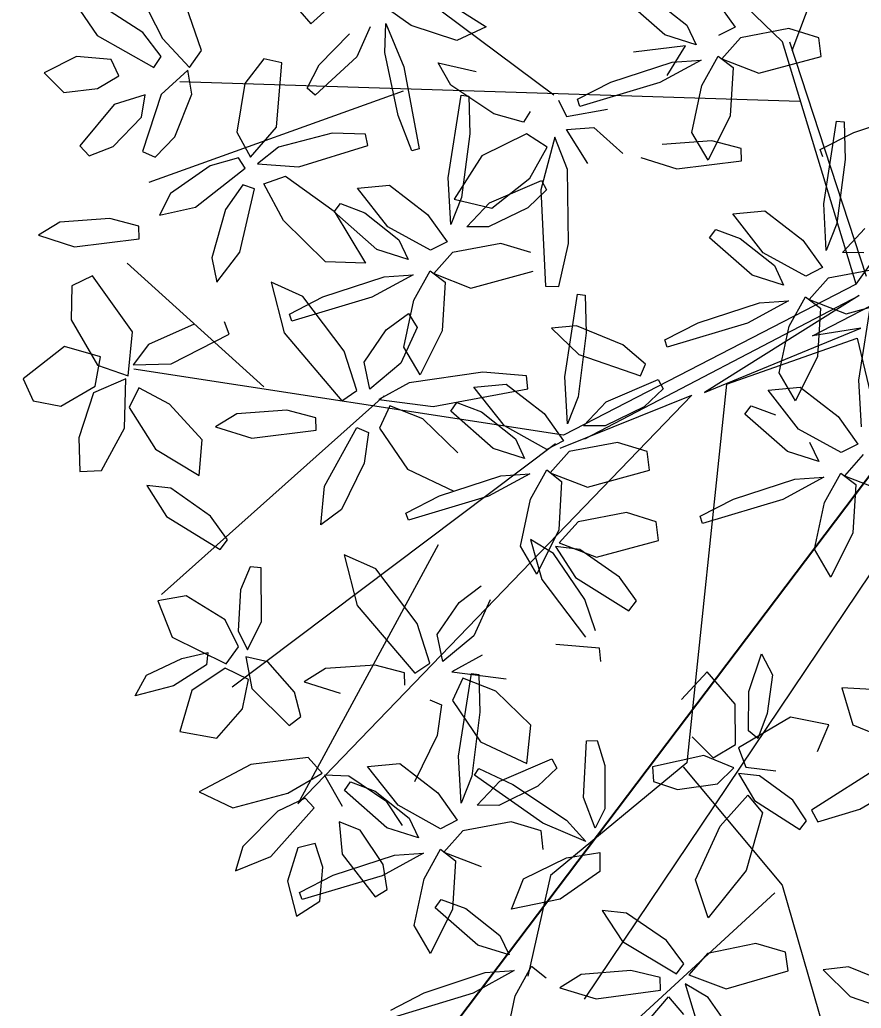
# Model space of a CAD drawing. Header units: inches. Extents: x 17146 to 31738, y -8920 to -2452.
# Drawn here: x 19820.8 to 19861.25, y -5105.36 to -5057.83 of the extents above; entities that cross this region are included whole.
import ezdxf

# ---------------------------------------------------------------- set-up
doc = ezdxf.new("R2010")
doc.units = ezdxf.units.IN
doc.header["$LTSCALE"] = 25
doc.header["$MEASUREMENT"] = 0
doc.header["$PDMODE"] = 3
doc.layers.get('Defpoints').update_dxf_attribs({"color": 251})
doc.layers.add('Dim-external', color=151, linetype='Continuous', lineweight=9)
doc.layers.add('plants', color=105, linetype='Continuous', lineweight=18)
doc.styles.add('int text 1in-8ft', font='trebuc.ttf', dxfattribs={"height": 7})
doc.dimstyles.new('dim 1in-8ft', dxfattribs={"dimtxt": 7, "dimasz": 2, "dimexe": 6, "dimexo": 6, "dimgap": 1, "dimtad": 1, "dimdec": 0, "dimzin": 0, "dimdsep": 46, "dimlunit": 4, "dimtxsty": 'int text 1in-8ft', "dimblk": 'DOT', "dimcen": 4, "dimdle": 6, "dimclrt": 7, "dimadec": 0, "dimazin": 0, "dimtfac": 1, "dimtdec": 0, "dimtofl": 0, "dimtmove": 0, "dimatfit": 3, "dimfxl": 6, "dimfxlon": 1, "dimtolj": 1, "dimtzin": 0, "dimarcsym": 0})

# ---------------------------------------------------------------- blocks, each defined once
blk = doc.blocks.new('Planta(planta)002')
at = {"color": 60}
for p, q in [((-0.53702, 0.44832), (-0.51114, 0.50855)), ((-0.4987, 0.47407), (-0.51594, 0.42678)), ((-0.53518, 0.40991), (-0.53702, 0.44832)), ((-0.51594, 0.42678), (-0.53518, 0.40991)), ((-0.64594, 0.39747), (-0.63375, 0.34285)), ((-0.615, 0.35036), (-0.55988, 0.38453)), ((-0.55988, 0.38453), (-0.54771, 0.37007)), ((-0.54771, 0.37007), (-0.56146, 0.34188)), ((-0.6391, 0.31632), (-0.66073, 0.35214)), ((-0.62998, 0.31305), (-0.615, 0.35036)), ((-0.39057, 0.32844), (-0.31936, 0.35098)), ((-0.63375, 0.34285), (-0.6391, 0.31632)), ((-0.56146, 0.34188), (-0.60135, 0.31245)), ((-0.66025, 0.31287), (-0.66309, 0.33604)), ((-0.42847, 0.30572), (-0.39057, 0.32844)), ((-0.3305, 0.31892), (-0.42409, 0.29317)), ((-0.70205, 0.31386), (-0.66025, 0.31287)), ((-0.60135, 0.31245), (-0.62998, 0.31305)), ((-0.33242, 0.26629), (-0.31575, 0.31234)), ((-0.71057, 0.26024), (-0.66034, 0.30232)), ((-0.66034, 0.30232), (-0.65138, 0.29349)), ((-0.64981, 0.24096), (-0.6376, 0.30319)), ((-0.6376, 0.30319), (-0.62507, 0.302)), ((-0.62507, 0.302), (-0.61933, 0.27312)), ((-0.42409, 0.29317), (-0.42847, 0.30572)), ((-0.65138, 0.29349), (-0.66581, 0.26678)), ((-0.57443, 0.28887), (-0.55458, 0.25388)), ((-0.51316, 0.28535), (-0.57443, 0.28887)), ((-0.45524, 0.24423), (-0.44643, 0.29746)), ((-0.44643, 0.29746), (-0.43524, 0.29678)), ((-0.43524, 0.29678), (-0.42917, 0.27238)), ((-0.45922, 0.25864), (-0.51316, 0.28535)), ((-0.61933, 0.27312), (-0.62606, 0.22488)), ((-0.42917, 0.27238), (-0.43357, 0.23119)), ((-0.27948, 0.27339), (-0.31201, 0.23308)), ((-0.72692, 0.2257), (-0.71057, 0.26024)), ((-0.66581, 0.26678), (-0.70261, 0.23245)), ((-0.31201, 0.23308), (-0.33242, 0.26629)), ((-0.55458, 0.25388), (-0.49787, 0.23593)), ((-0.45606, 0.23551), (-0.45922, 0.25864)), ((-0.37616, 0.25797), (-0.34868, 0.24843)), ((-0.6406, 0.20502), (-0.64981, 0.24096)), ((-0.44586, 0.21392), (-0.45524, 0.24423)), ((-0.43635, 0.21525), (-0.41892, 0.24004)), ((-0.34868, 0.24843), (-0.36863, 0.21461)), ((-0.70261, 0.23245), (-0.72692, 0.2257)), ((-0.49787, 0.23593), (-0.45606, 0.23551)), ((-0.43357, 0.23119), (-0.44586, 0.21392)), ((-0.80475, 0.22203), (-0.76309, 0.19766)), ((-0.62606, 0.22488), (-0.6406, 0.20502)), ((-0.42677, 0.19654), (-0.43635, 0.21525)), ((-0.36863, 0.21461), (-0.42677, 0.19654)), ((-0.73009, 0.1898), (-0.72848, 0.20861)), ((-0.49913, 0.17916), (-0.46798, 0.20525)), ((-0.46798, 0.20525), (-0.44506, 0.2067)), ((-0.44506, 0.2067), (-0.45608, 0.17602)), ((-0.40682, 0.20473), (-0.40741, 0.19231)), ((-0.38168, 0.19478), (-0.40682, 0.20473)), ((-0.76309, 0.19766), (-0.73009, 0.1898)), ((-0.4514, 0.18452), (-0.42655, 0.19214)), ((-0.42655, 0.19214), (-0.39665, 0.16457)), ((-0.40741, 0.19231), (-0.3778, 0.16625)), ((-0.34947, 0.17249), (-0.38168, 0.19478)), ((-0.7447, 0.17978), (-0.78934, 0.16451)), ((-0.76591, 0.15965), (-0.7447, 0.17978)), ((-0.44995, 0.15446), (-0.4514, 0.18452)), ((-0.61289, 0.17671), (-0.66046, 0.16567)), ((-0.59903, 0.16389), (-0.61289, 0.17671)), ((-0.5094, 0.15581), (-0.49913, 0.17916)), ((-0.45608, 0.17602), (-0.49929, 0.14514)), ((-0.34129, 0.15019), (-0.34947, 0.17249)), ((-0.78934, 0.16451), (-0.86166, 0.1213)), ((-0.82245, 0.12779), (-0.76591, 0.15965)), ((-0.73663, 0.16555), (-0.75056, 0.13546)), ((-0.7283, 0.14545), (-0.73663, 0.16555)), ((-0.66046, 0.16567), (-0.70073, 0.13638)), ((-0.62549, 0.14266), (-0.59903, 0.16389)), ((-0.39665, 0.16457), (-0.3914, 0.12177)), ((-0.3778, 0.16625), (-0.34129, 0.15019)), ((-0.49929, 0.14514), (-0.5094, 0.15581)), ((-0.23694, 0.15007), (-0.22729, 0.11894)), ((-0.18904, 0.1365), (-0.23694, 0.15007)), ((-0.73139, 0.1017), (-0.7283, 0.14545)), ((-0.6703, 0.12474), (-0.62549, 0.14266)), ((-0.60009, 0.1462), (-0.61543, 0.10159)), ((-0.59721, 0.11711), (-0.60009, 0.1462)), ((-0.5839, 0.14384), (-0.5687, 0.11438)), ((-0.56292, 0.13808), (-0.5839, 0.14384)), ((-0.75056, 0.13546), (-0.75167, 0.07839)), ((-0.70073, 0.13638), (-0.6703, 0.12474)), ((-0.53028, 0.10878), (-0.56292, 0.13808)), ((-0.85802, 0.11453), (-0.82245, 0.12779)), ((-0.63481, 0.11965), (-0.62244, 0.10536)), ((-0.3914, 0.12177), (-0.42936, 0.12114)), ((-0.60676, 0.05291), (-0.59721, 0.11711)), ((-0.5687, 0.11438), (-0.52432, 0.07847)), ((-0.22729, 0.11894), (-0.18551, 0.09479)), ((-0.78865, 0.10574), (-0.779, 0.07462)), ((-0.74074, 0.09217), (-0.78865, 0.10574)), ((-0.74123, 0.07722), (-0.73139, 0.1017)), ((-0.62244, 0.10536), (-0.6358, 0.07699)), ((-0.61543, 0.10159), (-0.62571, 0.01797)), ((-0.51699, 0.086), (-0.53028, 0.10878)), ((-0.70266, 0.0616), (-0.74074, 0.09217)), ((-0.70391, 0.0472), (-0.68945, 0.08472)), ((-0.52432, 0.07847), (-0.51699, 0.086)), ((-0.779, 0.07462), (-0.73721, 0.05046)), ((-0.75167, 0.07839), (-0.74123, 0.07722)), ((-0.6358, 0.07699), (-0.67527, 0.047)), ((-0.5912, 0.07283), (-0.63195, 0.05658)), ((-0.56489, 0.07462), (-0.5912, 0.07283)), ((-0.56139, 0.06471), (-0.56489, 0.07462)), ((-0.70417, 0.04278), (-0.70266, 0.0616)), ((-0.61327, 0.04089), (-0.56139, 0.06471)), ((-0.21159, 0.0615), (-0.28368, 0.01791)), ((-0.73721, 0.05046), (-0.70417, 0.04278)), ((-0.63195, 0.05658), (-0.64642, 0.04034)), ((-0.61813, 0.01669), (-0.60676, 0.05291)), ((-0.2445, 0.02461), (-0.18813, 0.05677)), ((-0.67527, 0.047), (-0.70391, 0.0472)), ((-0.64642, 0.04034), (-0.61327, 0.04089)), ((-0.59695, -0.00024), (-0.58183, 0.04929)), ((-0.58183, 0.04929), (-0.5505, 0.02611)), ((-0.7838, 0.02608), (-0.77044, 0.03026)), ((-0.77044, 0.03026), (-0.7543, 0.01021)), ((-0.71873, 0.03268), (-0.76329, 0.01717)), ((-0.73984, 0.01244), (-0.71873, 0.03268)), ((-0.6711, 0.03568), (-0.68874, 0.02895)), ((-0.66383, 0.00255), (-0.6711, 0.03568)), ((-0.45542, 0.0354), (-0.44667, 0.0254)), ((-0.77439, -0.02716), (-0.7838, 0.02608)), ((-0.68874, 0.02895), (-0.69996, -0.01858)), ((-0.65572, 0.02688), (-0.62255, -0.00667)), ((-0.62837, 0.01654), (-0.65572, 0.02688)), ((-0.5505, 0.02611), (-0.54876, -0.02283)), ((-0.44667, 0.0254), (-0.47334, -0.00983)), ((-0.41016, -0.04031), (-0.39882, 0.02209)), ((-0.39882, 0.02209), (-0.38627, 0.02107)), ((-0.38627, 0.02107), (-0.38013, -0.00773)), ((-0.28001, 0.01116), (-0.2445, 0.02461)), ((-0.76329, 0.01717), (-0.83539, -0.02642)), ((-0.7962, -0.01972), (-0.73984, 0.01244)), ((-0.7543, 0.01021), (-0.74418, -0.02994)), ((-0.71059, 0.01849), (-0.72435, -0.01167)), ((-0.70215, -0.00157), (-0.71059, 0.01849)), ((-0.57509, -0.02051), (-0.62837, 0.01654)), ((-0.62571, 0.01797), (-0.61813, 0.01669)), ((-0.4364, 0.01061), (-0.42008, -0.01852)), ((-0.28368, 0.01791), (-0.28001, 0.01116)), ((-0.66765, -0.04556), (-0.66383, 0.00255)), ((-0.43424, -0.06405), (-0.44785, 0.00746)), ((-0.71211, -0.00185), (-0.70516, -0.0294)), ((-0.70502, -0.04534), (-0.70215, -0.00157)), ((-0.62255, -0.00667), (-0.55219, -0.053)), ((-0.58501, -0.04882), (-0.59695, -0.00024)), ((-0.38013, -0.00773), (-0.38619, -0.05605)), ((-0.38075, -0.03847), (-0.32611, -0.00354)), ((-0.32611, -0.00354), (-0.31374, -0.01783)), ((-0.8514, -0.01952), (-0.82449, -0.01217)), ((-0.83149, -0.04998), (-0.8514, -0.01952)), ((-0.83171, -0.03317), (-0.7962, -0.01972)), ((-0.82449, -0.01217), (-0.79719, -0.03289)), ((-0.72435, -0.01167), (-0.72517, -0.06875)), ((-0.69996, -0.01858), (-0.6916, -0.06766)), ((-0.42008, -0.01852), (-0.40713, -0.07297)), ((-0.31374, -0.01783), (-0.3271, -0.04621)), ((-0.83539, -0.02642), (-0.83171, -0.03317)), ((-0.75217, -0.05127), (-0.77439, -0.02716)), ((-0.70516, -0.0294), (-0.71169, -0.07524)), ((-0.6217, -0.0367), (-0.67159, -0.0223)), ((-0.54767, -0.04677), (-0.57509, -0.02051)), ((-0.56416, -0.06871), (-0.53262, -0.02343)), ((-0.54876, -0.02283), (-0.56122, -0.05622)), ((-0.79719, -0.03289), (-0.78482, -0.05469)), ((-0.74418, -0.02994), (-0.75217, -0.05127)), ((-0.59584, -0.05423), (-0.6217, -0.0367)), ((-0.3952, -0.07599), (-0.38075, -0.03847)), ((-0.71472, -0.06986), (-0.70502, -0.04534)), ((-0.6916, -0.06766), (-0.66765, -0.04556)), ((-0.56122, -0.05622), (-0.58501, -0.04882)), ((-0.55219, -0.053), (-0.54767, -0.04677)), ((-0.40045, -0.07612), (-0.41016, -0.04031)), ((-0.3271, -0.04621), (-0.36657, -0.07619)), ((-0.79971, -0.06479), (-0.83149, -0.04998)), ((-0.78482, -0.05469), (-0.79971, -0.06479)), ((-0.72745, -0.094), (-0.73839, -0.05969)), ((-0.59982, -0.06617), (-0.59584, -0.05423)), ((-0.53098, -0.05733), (-0.56416, -0.06871)), ((-0.38619, -0.05605), (-0.40045, -0.07612)), ((-0.33433, -0.0926), (-0.27969, -0.05767)), ((-0.72517, -0.06875), (-0.71472, -0.06986)), ((-0.41212, -0.09957), (-0.43424, -0.06405)), ((-0.8589, -0.09551), (-0.8242, -0.07895)), ((-0.8242, -0.07895), (-0.75864, -0.07949)), ((-0.75864, -0.07949), (-0.75741, -0.09273)), ((-0.71169, -0.07524), (-0.72745, -0.094)), ((-0.52221, -0.07688), (-0.56252, -0.08252)), ((-0.48431, -0.08883), (-0.52221, -0.07688)), ((-0.43353, -0.07158), (-0.42388, -0.10271)), ((-0.38562, -0.08515), (-0.43353, -0.07158)), ((-0.40713, -0.07297), (-0.41212, -0.09957)), ((-0.36657, -0.07619), (-0.3952, -0.07599)), ((-0.56252, -0.08252), (-0.54599, -0.10496)), ((-0.34755, -0.11572), (-0.38562, -0.08515)), ((-0.8359, -0.10673), (-0.8589, -0.09551)), ((-0.75741, -0.09273), (-0.78562, -0.10431)), ((-0.76559, -0.1091), (-0.72735, -0.09719)), ((-0.72735, -0.09719), (-0.7253, -0.11808)), ((-0.60586, -0.09488), (-0.59677, -0.10359)), ((-0.59008, -0.09535), (-0.57237, -0.09118)), ((-0.57841, -0.18445), (-0.59008, -0.09535)), ((-0.57237, -0.09118), (-0.55132, -0.12729)), ((-0.34879, -0.13012), (-0.33433, -0.0926)), ((-0.78562, -0.10431), (-0.8359, -0.10673)), ((-0.81372, -0.14031), (-0.76559, -0.1091)), ((-0.59677, -0.10359), (-0.61083, -0.13049)), ((-0.54599, -0.10496), (-0.50718, -0.11027)), ((-0.50718, -0.11027), (-0.47988, -0.10499)), ((-0.42388, -0.10271), (-0.38209, -0.12686)), ((-0.28068, -0.10034), (-0.32015, -0.13032)), ((-0.7253, -0.11808), (-0.76902, -0.15609)), ((-0.34905, -0.13454), (-0.34755, -0.11572)), ((-0.55132, -0.12729), (-0.53853, -0.19509)), ((-0.38209, -0.12686), (-0.34905, -0.13454)), ((-0.27683, -0.12074), (-0.2913, -0.13698)), ((-0.67137, -0.17241), (-0.6555, -0.13766)), ((-0.61083, -0.13049), (-0.64716, -0.16534)), ((-0.32015, -0.13032), (-0.34879, -0.13012)), ((-0.82442, -0.17608), (-0.81372, -0.14031)), ((-0.36361, -0.14464), (-0.40817, -0.16015)), ((-0.38472, -0.16488), (-0.36361, -0.14464)), ((-0.33362, -0.14837), (-0.34484, -0.1959)), ((-0.31599, -0.14164), (-0.33362, -0.14837)), ((-0.30871, -0.17477), (-0.31599, -0.14164)), ((-0.76902, -0.15609), (-0.82442, -0.17608)), ((-0.71405, -0.15382), (-0.69959, -0.15119)), ((-0.71182, -0.20688), (-0.71405, -0.15382)), ((-0.69959, -0.15119), (-0.68566, -0.17256)), ((-0.35547, -0.15883), (-0.36923, -0.18899)), ((-0.34703, -0.17889), (-0.35547, -0.15883)), ((-0.27325, -0.16078), (-0.3006, -0.15044)), ((-0.64716, -0.16534), (-0.67137, -0.17241)), ((-0.40817, -0.16015), (-0.48027, -0.20374)), ((-0.44108, -0.19704), (-0.38472, -0.16488)), ((-0.68566, -0.17256), (-0.68084, -0.2129)), ((-0.3499, -0.22266), (-0.34703, -0.17889)), ((-0.31253, -0.22288), (-0.30871, -0.17477)), ((-0.54939, -0.22843), (-0.57841, -0.18445)), ((-0.36923, -0.18899), (-0.37005, -0.24607)), ((-0.53853, -0.19509), (-0.54939, -0.22843)), ((-0.47659, -0.21049), (-0.44108, -0.19704)), ((-0.44294, -0.23903), (-0.42781, -0.18949)), ((-0.34484, -0.1959), (-0.33648, -0.24498)), ((-0.7926, -0.23139), (-0.77238, -0.19926)), ((-0.77238, -0.19926), (-0.73322, -0.20023)), ((-0.73322, -0.20023), (-0.70726, -0.21546)), ((-0.69215, -0.23288), (-0.71182, -0.20688)), ((-0.48027, -0.20374), (-0.47659, -0.21049)), ((-0.37861, -0.26221), (-0.30141, -0.20338)), ((-0.30141, -0.20338), (-0.29265, -0.21338)), ((-0.70726, -0.21546), (-0.71446, -0.24043)), ((-0.68084, -0.2129), (-0.69215, -0.23288)), ((-0.39648, -0.21268), (-0.39475, -0.26162)), ((-0.29265, -0.21338), (-0.31933, -0.24861)), ((-0.3596, -0.24718), (-0.3499, -0.22266)), ((-0.33648, -0.24498), (-0.31253, -0.22288)), ((-0.75389, -0.25039), (-0.7926, -0.23139)), ((-0.68567, -0.23616), (-0.65516, -0.24487)), ((-0.67792, -0.25589), (-0.68567, -0.23616)), ((-0.71446, -0.24043), (-0.75389, -0.25039)), ((-0.72731, -0.3012), (-0.71065, -0.24265)), ((-0.71065, -0.24265), (-0.68976, -0.24485)), ((-0.68976, -0.24485), (-0.67852, -0.27299)), ((-0.65516, -0.24487), (-0.6154, -0.28135)), ((-0.43099, -0.28761), (-0.44294, -0.23903)), ((-0.31933, -0.24861), (-0.37697, -0.29611)), ((-0.37005, -0.24607), (-0.3596, -0.24718)), ((-0.72478, -0.25655), (-0.76279, -0.26709)), ((-0.7147, -0.26383), (-0.72478, -0.25655)), ((-0.64584, -0.28209), (-0.67792, -0.25589)), ((-0.76279, -0.26709), (-0.7962, -0.28889)), ((-0.73678, -0.27944), (-0.7147, -0.26383)), ((-0.51757, -0.26108), (-0.54295, -0.26589)), ((-0.54295, -0.26589), (-0.51162, -0.2896)), ((-0.46768, -0.27548), (-0.51757, -0.26108)), ((-0.41014, -0.30749), (-0.37861, -0.26221)), ((-0.39475, -0.26162), (-0.4072, -0.295)), ((-0.67852, -0.27299), (-0.68689, -0.31861)), ((-0.44182, -0.29302), (-0.46768, -0.27548)), ((-0.77305, -0.29423), (-0.73678, -0.27944)), ((-0.62209, -0.29035), (-0.64584, -0.28209)), ((-0.6154, -0.28135), (-0.62209, -0.29035)), ((-0.4072, -0.295), (-0.43099, -0.28761)), ((-0.7962, -0.28889), (-0.77305, -0.29423)), ((-0.51162, -0.2896), (-0.4458, -0.30496)), ((-0.4458, -0.30496), (-0.44182, -0.29302)), ((-0.37697, -0.29611), (-0.41014, -0.30749)), ((-0.36377, -0.29323), (-0.35412, -0.32436)), ((-0.31587, -0.3068), (-0.36377, -0.29323)), ((-0.70989, -0.3364), (-0.72731, -0.3012)), ((-0.68689, -0.31861), (-0.70989, -0.3364)), ((-0.36819, -0.31566), (-0.4085, -0.3213)), ((-0.33029, -0.32761), (-0.36819, -0.31566)), ((-0.64094, -0.38687), (-0.6296, -0.32448)), ((-0.6296, -0.32448), (-0.61705, -0.3255)), ((-0.61705, -0.3255), (-0.61091, -0.3543)), ((-0.4085, -0.3213), (-0.39197, -0.34375)), ((-0.35412, -0.32436), (-0.31234, -0.34851)), ((-0.32586, -0.34377), (-0.33029, -0.32761)), ((-0.52501, -0.37619), (-0.47537, -0.33341)), ((-0.47537, -0.33341), (-0.46628, -0.34212)), ((-0.43607, -0.33413), (-0.41836, -0.32997)), ((-0.42439, -0.42323), (-0.43607, -0.33413)), ((-0.41836, -0.32997), (-0.39731, -0.36607)), ((-0.46628, -0.34212), (-0.48034, -0.36902)), ((-0.39197, -0.34375), (-0.35316, -0.34906)), ((-0.35316, -0.34906), (-0.32586, -0.34377)), ((-0.61091, -0.3543), (-0.61697, -0.40262)), ((-0.39731, -0.36607), (-0.38452, -0.43388)), ((-0.29386, -0.3663), (-0.33842, -0.3818)), ((-0.31496, -0.38653), (-0.29386, -0.3663)), ((-0.54088, -0.41095), (-0.52501, -0.37619)), ((-0.48034, -0.36902), (-0.51666, -0.40387)), ((-0.33842, -0.3818), (-0.41051, -0.42539)), ((-0.28572, -0.38048), (-0.29948, -0.41064))]:
    blk.add_line(p, q, dxfattribs=at)
at = {"color": 44}
for p, q in [((-0.49984, 0.3219), (-0.6066, 0.49485)), ((-0.04077, 0.00803), (-0.26496, 0.33471)), ((-0.51051, 0.3219), (-0.71869, 0.30268)), ((-0.47848, 0.16817), (-0.49984, 0.3219)), ((-0.14753, 0.16817), (-0.71869, 0.25144)), ((-0.6493, 0.14254), (-0.74005, 0.19379)), ((-0.47314, 0.16817), (-0.6493, 0.14254)), ((-0.16346, -0.0586), (-0.47314, 0.16817)), ((-0.18466, -0.06925), (-0.03065, 0.00388)), ((-0.16346, -0.0586), (-0.04077, 0.00803)), ((-0.03065, 0.00388), (-0.06925, -0.02696)), ((-0.06925, -0.02696), (-0.00757, -0.00388)), ((-0.30008, -0.12705), (-0.00757, -0.0192)), ((-0.00757, -0.0192), (-0.18466, -0.06925)), ((-0.00108, -0.0294), (-0.3118, -0.14577)), ((-0.00108, -0.0294), (0.27951, -0.06244)), ((-0.00108, -0.0294), (0.13005, -0.2482)), ((0.01164, -0.02696), (0.13481, -0.24247)), ((-0.76674, -0.09446), (-0.19505, -0.07688)), ((-0.32368, -0.1393), (-0.19505, -0.07688)), ((-0.47848, -0.16493), (-0.76674, -0.09446)), ((-0.32368, -0.14571), (-0.72403, -0.22258)), ((-0.3118, -0.14577), (-0.55322, -0.51083)), ((0.09719, -0.19487), (-0.30767, -0.67097)), ((0.13005, -0.23539), (0.62115, -0.42756)), ((0.13005, -0.2482), (0.14606, -0.74143)), ((-0.40375, -0.30585), (-0.70268, -0.33788)), ((-0.06439, -0.38282), (-0.09948, -0.74784)), ((-0.47848, -0.40207), (-0.47848, -0.5877)), ((-0.16354, -0.49802), (-0.40375, -0.62613))]:
    blk.add_line(p, q, dxfattribs=at)
at = {"color": 62}
for p, q in [((-0.15096, 0.10593), (-0.18904, 0.1365)), ((-0.1522, 0.09153), (-0.13774, 0.12905)), ((-0.15247, 0.08711), (-0.15096, 0.10593)), ((-0.18551, 0.09479), (-0.15247, 0.08711)), ((-0.12357, 0.09133), (-0.1522, 0.09153)), ((-0.1194, 0.08001), (-0.13704, 0.07328)), ((-0.11212, 0.04688), (-0.1194, 0.08001)), ((-0.16703, 0.07701), (-0.21159, 0.0615)), ((-0.18813, 0.05677), (-0.16703, 0.07701)), ((-0.13704, 0.07328), (-0.14826, 0.02575)), ((-0.10402, 0.07121), (-0.07085, 0.03766)), ((-0.15889, 0.06282), (-0.17265, 0.03266)), ((-0.15045, 0.04276), (-0.15889, 0.06282)), ((-0.11595, -0.00123), (-0.11212, 0.04688)), ((-0.17265, 0.03266), (-0.17346, -0.02442)), ((-0.07085, 0.03766), (-0.00048, -0.00867)), ((-0.14826, 0.02575), (-0.13989, -0.02333)), ((-0.02994, -0.0166), (0.0247, 0.01832)), ((-0.12914, 0.00441), (-0.11949, -0.02671)), ((-0.08123, -0.00916), (-0.12914, 0.00441)), ((-0.16301, -0.02553), (-0.15331, -0.00101)), ((-0.13989, -0.02333), (-0.11595, -0.00123)), ((-0.04316, -0.03973), (-0.08123, -0.00916)), ((-0.0444, -0.05412), (-0.02994, -0.0166)), ((-0.17346, -0.02442), (-0.16301, -0.02553)), ((-0.11949, -0.02671), (-0.0777, -0.05087)), ((0.02371, -0.02434), (-0.01577, -0.05433)), ((-0.04467, -0.05855), (-0.04316, -0.03973)), ((0.02756, -0.04474), (0.01309, -0.06099)), ((-0.27969, -0.05767), (-0.26732, -0.07196)), ((-0.0777, -0.05087), (-0.04467, -0.05855)), ((-0.01577, -0.05433), (-0.0444, -0.05412)), ((-0.05923, -0.06865), (-0.10378, -0.08416)), ((-0.08033, -0.08889), (-0.05923, -0.06865)), ((-0.0116, -0.06565), (-0.02924, -0.07238)), ((-0.00432, -0.09877), (-0.0116, -0.06565)), ((0.01309, -0.06099), (0.04623, -0.06044)), ((-0.26732, -0.07196), (-0.28068, -0.10034)), ((-0.02924, -0.07238), (-0.04045, -0.11991)), ((0.00379, -0.07444), (0.03695, -0.10799)), ((0.03113, -0.08478), (0.00379, -0.07444)), ((-0.10378, -0.08416), (-0.17588, -0.12775)), ((-0.1367, -0.12105), (-0.08033, -0.08889)), ((-0.05108, -0.08283), (-0.06485, -0.11299)), ((-0.04264, -0.10289), (-0.05108, -0.08283)), ((0.08442, -0.12183), (0.03113, -0.08478)), ((-0.00815, -0.14689), (-0.00432, -0.09877)), ((-0.23608, -0.10449), (-0.27683, -0.12074)), ((-0.20977, -0.1027), (-0.23608, -0.10449)), ((-0.20628, -0.11261), (-0.20977, -0.1027)), ((-0.04551, -0.14666), (-0.04264, -0.10289)), ((-0.25815, -0.13643), (-0.20628, -0.11261)), ((-0.06485, -0.11299), (-0.06566, -0.17008)), ((-0.24117, -0.18869), (-0.21541, -0.12844)), ((-0.21541, -0.12844), (-0.20342, -0.13227)), ((-0.17588, -0.12775), (-0.1722, -0.1345)), ((-0.1722, -0.1345), (-0.1367, -0.12105)), ((-0.04045, -0.11991), (-0.03209, -0.16899)), ((-0.2913, -0.13698), (-0.25815, -0.13643)), ((-0.20342, -0.13227), (-0.20421, -0.16261)), ((-0.05521, -0.17118), (-0.04551, -0.14666)), ((-0.03209, -0.16899), (-0.00815, -0.14689)), ((0.07144, -0.14041), (0.07511, -0.14716)), ((-0.3006, -0.15044), (-0.26743, -0.18399)), ((-0.21997, -0.19783), (-0.27325, -0.16078)), ((-0.20421, -0.16261), (-0.2215, -0.20988)), ((-0.06566, -0.17008), (-0.05521, -0.17118)), ((-0.26743, -0.18399), (-0.19707, -0.23032)), ((-0.24014, -0.22689), (-0.24117, -0.18869)), ((-0.19256, -0.22409), (-0.21997, -0.19783)), ((-0.03634, -0.24105), (0.0133, -0.19827)), ((0.0133, -0.19827), (0.02239, -0.20698)), ((0.02239, -0.20698), (0.00832, -0.23388)), ((-0.2215, -0.20988), (-0.24014, -0.22689)), ((-0.19707, -0.23032), (-0.19256, -0.22409)), ((-0.00865, -0.22357), (0.001, -0.25469)), ((0.03925, -0.23714), (-0.00865, -0.22357)), ((0.00832, -0.23388), (-0.028, -0.26873)), ((0.07733, -0.26771), (0.03925, -0.23714)), ((-0.05221, -0.2758), (-0.03634, -0.24105)), ((0.07609, -0.28211), (0.09055, -0.24459)), ((-0.21268, -0.25981), (-0.20393, -0.2498)), ((-0.20393, -0.2498), (-0.16547, -0.27157)), ((0.001, -0.25469), (0.04278, -0.27885)), ((-0.14412, -0.32851), (-0.21268, -0.25981)), ((0.07582, -0.28653), (0.07733, -0.26771)), ((-0.16547, -0.27157), (-0.11074, -0.32239)), ((0.04278, -0.27885), (0.07582, -0.28653)), ((-0.26457, -0.31425), (-0.20993, -0.27932)), ((-0.19756, -0.29361), (-0.21092, -0.32199)), ((-0.27779, -0.33737), (-0.31587, -0.3068)), ((-0.27903, -0.35177), (-0.26457, -0.31425)), ((-0.21092, -0.32199), (-0.2504, -0.35197)), ((-0.16633, -0.32614), (-0.20707, -0.34239)), ((-0.14001, -0.32435), (-0.16633, -0.32614)), ((-0.13652, -0.33426), (-0.14001, -0.32435)), ((-0.2793, -0.35619), (-0.27779, -0.33737)), ((-0.1884, -0.35808), (-0.13652, -0.33426)), ((-0.31234, -0.34851), (-0.2793, -0.35619)), ((-0.20707, -0.34239), (-0.22155, -0.35864)), ((-0.19085, -0.35281), (-0.14257, -0.34459)), ((-0.2504, -0.35197), (-0.27903, -0.35177)), ((-0.22155, -0.35864), (-0.1884, -0.35808)), ((-0.20967, -0.38694), (-0.19085, -0.35281)), ((-0.24623, -0.36329), (-0.26387, -0.37002)), ((-0.23895, -0.39642), (-0.24623, -0.36329)), ((-0.26387, -0.37002), (-0.27509, -0.41755)), ((-0.23085, -0.37209), (-0.19768, -0.40564)), ((-0.2035, -0.38243), (-0.23085, -0.37209)), ((-0.112, -0.37706), (-0.15856, -0.39535)), ((-0.63123, -0.42269), (-0.64094, -0.38687)), ((-0.37133, -0.4187), (-0.31496, -0.38653)), ((-0.27728, -0.40054), (-0.28572, -0.38048)), ((-0.15856, -0.39535), (-0.20967, -0.38694)), ((-0.15021, -0.41948), (-0.2035, -0.38243)), ((-0.59818, -0.44055), (-0.58837, -0.39041)), ((-0.58837, -0.39041), (-0.55987, -0.41207)), ((-0.24278, -0.44453), (-0.23895, -0.39642)), ((-0.61697, -0.40262), (-0.63123, -0.42269)), ((-0.51666, -0.40387), (-0.54088, -0.41095)), ((-0.28014, -0.44431), (-0.27728, -0.40054)), ((-0.19768, -0.40564), (-0.12731, -0.45197)), ((-0.55987, -0.41207), (-0.5552, -0.46081)), ((-0.31738, -0.40972), (-0.34346, -0.44036)), ((-0.29971, -0.4685), (-0.31738, -0.40972)), ((-0.29948, -0.41064), (-0.30029, -0.46772)), ((-0.27509, -0.41755), (-0.26672, -0.46663)), ((-0.11915, -0.41504), (-0.1268, -0.4664)), ((-0.39537, -0.46721), (-0.42439, -0.42323)), ((-0.41051, -0.42539), (-0.40683, -0.43214)), ((-0.40683, -0.43214), (-0.37133, -0.4187)), ((-0.1228, -0.44574), (-0.15021, -0.41948)), ((-0.38452, -0.43388), (-0.39537, -0.46721)), ((-0.58473, -0.48845), (-0.59818, -0.44055)), ((-0.34346, -0.44036), (-0.34091, -0.49978)), ((-0.28984, -0.46883), (-0.28014, -0.44431)), ((-0.26672, -0.46663), (-0.24278, -0.44453)), ((-0.19567, -0.4469), (-0.20199, -0.45126)), ((-0.14472, -0.514), (-0.19567, -0.4469)), ((-0.12731, -0.45197), (-0.1228, -0.44574)), ((-0.20199, -0.45126), (-0.18488, -0.48516)), ((-0.66618, -0.48196), (-0.65066, -0.46665)), ((-0.65066, -0.46665), (-0.6036, -0.47783)), ((-0.5552, -0.46081), (-0.56375, -0.49471)), ((-0.5238, -0.48657), (-0.46241, -0.46356)), ((-0.46241, -0.46356), (-0.45652, -0.47548)), ((-0.30029, -0.46772), (-0.28984, -0.46883)), ((-0.1268, -0.4664), (-0.11866, -0.49092)), ((-0.6036, -0.47783), (-0.566, -0.51039)), ((-0.30633, -0.52831), (-0.29971, -0.4685)), ((-0.6417, -0.50565), (-0.66618, -0.48196)), ((-0.55025, -0.51447), (-0.5238, -0.48657)), ((-0.29044, -0.52479), (-0.22792, -0.48751)), ((-0.22792, -0.48751), (-0.22103, -0.49719)), ((-0.18488, -0.48516), (-0.14696, -0.53782)), ((-0.56375, -0.49471), (-0.58473, -0.48845)), ((-0.47869, -0.49641), (-0.52476, -0.5167)), ((-0.22103, -0.49719), (-0.24281, -0.5225)), ((-0.59821, -0.5249), (-0.6417, -0.50565)), ((-0.43214, -0.50787), (-0.39405, -0.51088)), ((-0.4172, -0.5282), (-0.43214, -0.50787)), ((-0.34091, -0.49978), (-0.32698, -0.5392)), ((-0.566, -0.51039), (-0.59821, -0.5249)), ((-0.57477, -0.54064), (-0.56192, -0.51075)), ((-0.56192, -0.51075), (-0.52636, -0.53718)), ((-0.52476, -0.5167), (-0.55025, -0.51447)), ((-0.39405, -0.51088), (-0.33686, -0.54287)), ((-0.1246, -0.55667), (-0.14472, -0.514)), ((-0.31623, -0.55774), (-0.29044, -0.52479)), ((-0.24281, -0.5225), (-0.28953, -0.55332)), ((-0.63023, -0.54026), (-0.59207, -0.5284)), ((-0.59207, -0.5284), (-0.56654, -0.54412)), ((-0.52636, -0.53718), (-0.51142, -0.60486)), ((-0.37202, -0.55039), (-0.4172, -0.5282)), ((-0.32698, -0.5392), (-0.30633, -0.52831)), ((-0.64492, -0.56448), (-0.63023, -0.54026)), ((-0.56654, -0.54412), (-0.5831, -0.57787)), ((-0.55866, -0.59097), (-0.57477, -0.54064)), ((-0.33686, -0.54287), (-0.34193, -0.55439)), ((-0.14696, -0.53782), (-0.1246, -0.55667)), ((-0.34193, -0.55439), (-0.37202, -0.55039)), ((-0.28953, -0.55332), (-0.31623, -0.55774)), ((-0.16929, -0.55576), (-0.22614, -0.56097)), ((-0.63527, -0.587), (-0.64492, -0.56448)), ((-0.42079, -0.59591), (-0.39047, -0.57452)), ((-0.5831, -0.57787), (-0.63527, -0.587)), ((-0.53284, -0.6135), (-0.55866, -0.59097)), ((-0.50177, -0.63796), (-0.45214, -0.59518)), ((-0.45214, -0.59518), (-0.44305, -0.60389)), ((-0.39705, -0.60244), (-0.42079, -0.59591)), ((-0.51142, -0.60486), (-0.53284, -0.6135)), ((-0.44305, -0.60389), (-0.45711, -0.63079)), ((-0.45711, -0.63079), (-0.49343, -0.66563)), ((-0.51765, -0.67271), (-0.50177, -0.63796)), ((-0.49343, -0.66563), (-0.51765, -0.67271)), ((-0.42413, -0.68855), (-0.40111, -0.67703)), ((-0.42287, -0.70249), (-0.42413, -0.68855)), ((-0.39266, -0.77822), (-0.39413, -0.75037))]:
    blk.add_line(p, q, dxfattribs=at)
at = {"color": 64}
for p, q in [((0.03695, -0.10799), (0.10732, -0.15432)), ((0.11062, -0.13372), (0.16699, -0.10156)), ((0.11183, -0.1481), (0.08442, -0.12183)), ((0.07511, -0.14716), (0.11062, -0.13372)), ((0.10732, -0.15432), (0.11183, -0.1481)), ((0.09055, -0.24459), (0.14519, -0.20966)), ((0.14519, -0.20966), (0.15756, -0.22395)), ((0.15756, -0.22395), (0.1442, -0.25232)), ((0.1442, -0.25232), (0.10472, -0.28231)), ((0.10472, -0.28231), (0.07609, -0.28211)), ((-0.06154, -0.33094), (-0.06142, -0.29177)), ((0.06126, -0.29663), (0.0167, -0.31214)), ((0.04016, -0.31687), (0.06126, -0.29663)), ((0.10889, -0.29363), (0.09125, -0.30036)), ((0.11617, -0.32676), (0.10889, -0.29363)), ((-0.09253, -0.3111), (-0.08158, -0.3503)), ((0.0167, -0.31214), (-0.05539, -0.35573)), ((-0.01621, -0.34903), (0.04016, -0.31687)), ((0.06129, -0.31792), (0.02155, -0.35252)), ((0.02681, -0.31158), (0.06129, -0.31792)), ((0.0694, -0.31082), (0.05564, -0.34098)), ((0.07784, -0.33087), (0.0694, -0.31082)), ((-0.09505, -0.35376), (-0.14412, -0.32851)), ((-0.11074, -0.32239), (-0.09505, -0.35376)), ((-0.08158, -0.3503), (-0.06154, -0.33094)), ((-0.07169, -0.35892), (-0.0387, -0.33326)), ((0.07498, -0.37465), (0.07784, -0.33087)), ((-0.14257, -0.34459), (-0.10783, -0.35251)), ((0.05564, -0.34098), (0.05483, -0.39806)), ((-0.10783, -0.35251), (-0.112, -0.37706)), ((-0.05539, -0.35573), (-0.05172, -0.36248)), ((-0.05172, -0.36248), (-0.01621, -0.34903)), ((-0.06521, -0.37592), (-0.07169, -0.35892)), ((-0.1052, -0.38708), (-0.11915, -0.41504)), ((-0.09283, -0.38944), (-0.1052, -0.38708)), ((-0.11866, -0.49092), (-0.09932, -0.45672)), ((-0.05932, -0.47944), (-0.08925, -0.49232)), ((-0.06776, -0.52851), (-0.05932, -0.47944)), ((-0.08925, -0.49232), (-0.10887, -0.53642)), ((-0.10887, -0.53642), (-0.11302, -0.57008)), ((-0.13785, -0.56626), (-0.16929, -0.55576)), ((-0.39047, -0.57452), (-0.32796, -0.56381)), ((-0.32796, -0.56381), (-0.32463, -0.57595)), ((-0.31604, -0.56743), (-0.27584, -0.56817)), ((-0.30643, -0.5944), (-0.31604, -0.56743)), ((-0.22614, -0.56097), (-0.22614, -0.57147)), ((-0.32463, -0.57595), (-0.34958, -0.59158)), ((-0.27584, -0.56817), (-0.22431, -0.60754)), ((-0.22614, -0.57147), (-0.20074, -0.57853)), ((-0.20074, -0.57853), (-0.15691, -0.57677)), ((-0.34958, -0.59158), (-0.39705, -0.60244)), ((-0.26474, -0.62122), (-0.30643, -0.5944)), ((-0.22431, -0.60754), (-0.2335, -0.62406)), ((-0.17575, -0.61251), (-0.15407, -0.6103)), ((-0.17152, -0.64631), (-0.17575, -0.61251)), ((-0.2335, -0.62406), (-0.26474, -0.62122)), ((-0.38456, -0.65171), (-0.38036, -0.63836)), ((-0.38036, -0.63836), (-0.35197, -0.63742)), ((-0.35197, -0.63742), (-0.30856, -0.65353)), ((-0.32942, -0.67632), (-0.38456, -0.65171)), ((-0.30856, -0.65353), (-0.29358, -0.67291)), ((-0.40111, -0.67703), (-0.35973, -0.67566)), ((-0.35973, -0.67566), (-0.34057, -0.68799)), ((-0.29358, -0.67291), (-0.32942, -0.67632)), ((-0.29043, -0.6735), (-0.26958, -0.67592)), ((-0.28691, -0.71339), (-0.29043, -0.6735)), ((-0.26958, -0.67592), (-0.24172, -0.72671)), ((-0.34057, -0.68799), (-0.36885, -0.70459)), ((-0.36885, -0.70459), (-0.42287, -0.70249)), ((-0.32882, -0.76426), (-0.31437, -0.70031)), ((-0.31437, -0.70031), (-0.30118, -0.70192)), ((-0.30118, -0.70192), (-0.29584, -0.73194)), ((-0.26663, -0.76705), (-0.28691, -0.71339)), ((-0.3681, -0.72809), (-0.34417, -0.72062)), ((-0.34417, -0.72062), (-0.33746, -0.73732)), ((-0.39413, -0.75037), (-0.3681, -0.72809)), ((-0.29584, -0.73194), (-0.30416, -0.78159)), ((-0.33746, -0.73732), (-0.35868, -0.76524)), ((-0.35868, -0.76524), (-0.39266, -0.77822)), ((-0.32, -0.80168), (-0.32882, -0.76426))]:
    blk.add_line(p, q, dxfattribs=at)
blk = doc.blocks.new('_Dot')
at = {"color": 0, "linetype": 'ByBlock', "lineweight": -2}
blk.add_line((-0.5, 0), (-1, 0), dxfattribs=at)
at = {"color": 0, "linetype": 'ByBlock', "const_width": 0.5}
blk.add_lwpolyline([(-0.25, 0, 1), (0.25, 0, 1)], format="xyb", close=True, dxfattribs=at)
blk = doc.blocks.new('*D80')
at = {"layer": 'Defpoints', "color": 0, "transparency": 16777216}
for p in [(18954.609, -5021.48), (19905.599, -5369.517), (19905.599, -5369.517)]:
    blk.add_point(p, dxfattribs=at)
at = {"layer": 'Dim-external', "color": 0, "lineweight": -2, "transparency": 16777216}
for p, q in [((18954.609, -5021.48), (18956.671, -5015.845)), ((18956.487, -5022.167), (19903.721, -5368.83)), ((19905.599, -5369.517), (19907.661, -5363.882))]:
    blk.add_line(p, q, dxfattribs=at)
at = {"layer": 'Dim-external', "color": 0, "lineweight": -2, "transparency": 16777216, "xscale": 2, "yscale": 2, "zscale": 2}
for p, rotation in [((18954.609, -5021.48), 159.8987029106931), ((19905.599, -5369.517), 339.898702910693)]:
    blk.add_blockref('_Dot', p, dxfattribs=dict(at, rotation=rotation))
at = {"layer": 'Dim-external', "color": 7, "transparency": 16777216, "insert": (19431.672, -5191.215), "char_height": 7, "attachment_point": 5, "rotation": 339.8987, "style": 'int text 1in-8ft'}
blk.add_mtext('\\A1;84\'-5"', dxfattribs=at)
blk = doc.blocks.new('*D81')
at = {"layer": 'Defpoints', "color": 0, "transparency": 16777216}
for p in [(19905.714, -5021.48), (19905.714, -5021.48), (18963.648, -5293.538)]:
    blk.add_point(p, dxfattribs=at)
at = {"layer": 'Dim-external', "color": 0, "lineweight": -2, "transparency": 16777216}
for p, q in [((19905.714, -5021.48), (19904.049, -5015.715)), ((18965.569, -5292.983), (19903.793, -5022.034)), ((18963.648, -5293.538), (18961.983, -5287.774))]:
    blk.add_line(p, q, dxfattribs=at)
at = {"layer": 'Dim-external', "color": 0, "lineweight": -2, "transparency": 16777216, "xscale": 2, "yscale": 2, "zscale": 2}
for p, rotation in [((19905.714, -5021.48), 16.1081559745955), ((18963.648, -5293.538), 196.1081559745955)]:
    blk.add_blockref('_Dot', p, dxfattribs=dict(at, rotation=rotation))
at = {"layer": 'Dim-external', "color": 7, "transparency": 16777216, "insert": (19433.412, -5153.115), "char_height": 7, "attachment_point": 5, "rotation": 16.1082, "style": 'int text 1in-8ft'}
blk.add_mtext('\\A1;81\'-9"', dxfattribs=at)
blk = doc.blocks.new('*D105')
at = {"layer": 'Defpoints', "color": 0, "transparency": 16777216}
for p in [(19905.714, -5021.48), (19905.714, -5021.48), (19667.642, -5336.278)]:
    blk.add_point(p, dxfattribs=at)
at = {"layer": 'Dim-external', "color": 0, "lineweight": -2, "transparency": 16777216}
for p, q in [((19905.714, -5021.48), (19910.5, -5025.099)), ((19668.848, -5334.682), (19904.508, -5023.075)), ((19667.642, -5336.278), (19672.428, -5339.897))]:
    blk.add_line(p, q, dxfattribs=at)
at = {"layer": 'Dim-external', "color": 0, "lineweight": -2, "transparency": 16777216, "xscale": 2, "yscale": 2, "zscale": 2}
for p, rotation in [((19905.714, -5021.48), 52.90091183416904), ((19667.642, -5336.278), 232.9009118341691)]:
    blk.add_blockref('_Dot', p, dxfattribs=dict(at, rotation=rotation))
at = {"layer": 'Dim-external', "color": 7, "transparency": 16777216, "insert": (19803.765, -5148.723), "char_height": 7, "attachment_point": 5, "rotation": 52.9009, "style": 'int text 1in-8ft'}
blk.add_mtext('\\A1;32\'-11"', dxfattribs=at)

msp = doc.modelspace()

# ---------------------------------------------------------------- block references
at = {"layer": 'plants', "extrusion": (0, 0, -1), "xscale": 47.72499626327076, "yscale": 47.72499626327076, "zscale": -47.72499626272598, "rotation": 132.1834378060478}
msp.add_blockref('Planta(planta)002', (-19862.082, -5071.445), dxfattribs=at)

# ---------------------------------------------------------------- dimensions: what is measured, and where the dimension line sits
at = {"layer": 'Dim-external'}
for p1, p2, picture, middle in [((18954.609, -5021.48), (19905.599, -5369.517), '*D80', (19431.672, -5191.215)), ((18963.648, -5293.538), (19905.714, -5021.48), '*D81', (19433.412, -5153.115))]:
    dim = msp.add_aligned_dim(p1=p1, p2=p2, distance=0, dimstyle='dim 1in-8ft', dxfattribs=at)
    dim.commit()
    dim.dimension.update_dxf_attribs({"geometry": picture, "text_midpoint": middle})
dim = msp.add_linear_dim(base=(19905.714, -5021.48), p1=(19667.642, -5336.278), p2=(19905.714, -5021.48), angle=52.9009, dimstyle='dim 1in-8ft', dxfattribs=at)
dim.commit()
dim.dimension.update_dxf_attribs({"geometry": '*D105', "text_midpoint": (19807.403, -5151.474), "dimtype": 161})

doc.saveas('drawing.dxf')
